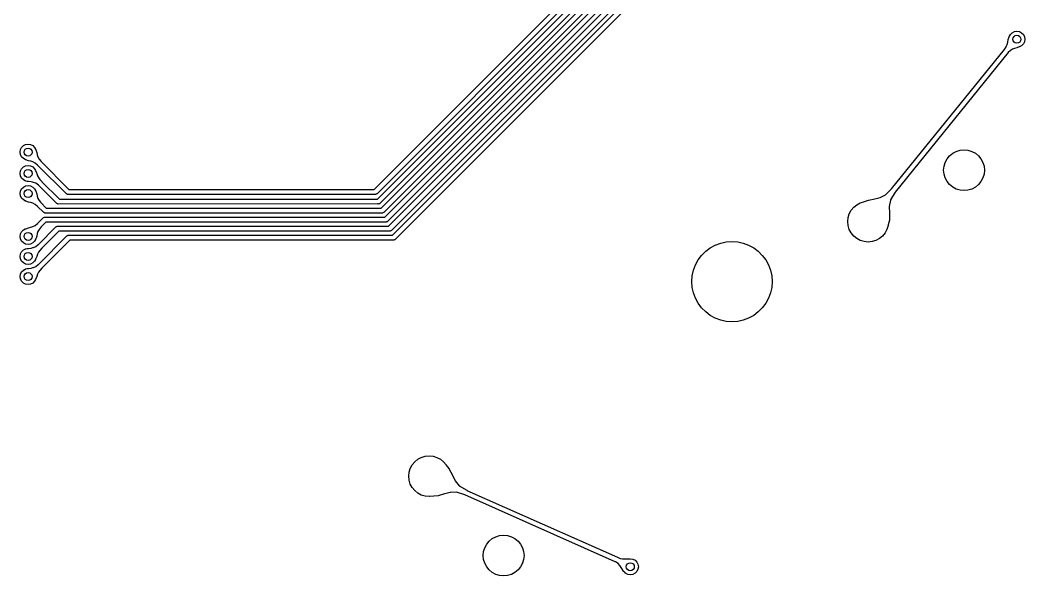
# Model space of a CAD drawing. Extents: x 95 to 380, y -206 to -92.
# Drawn here: x 264.3 to 314.4, y -205.8 to -178.1 of the extents above; entities that cross this region are included whole.
import ezdxf

# ---------------------------------------------------------------- set-up
doc = ezdxf.new("R2010")
doc.units = 0
doc.layers.add('BLACK', color=7, linetype='CONTINUOUS')

msp = doc.modelspace()

# ---------------------------------------------------------------- linework, layer by layer
at = {"layer": 'BLACK', "linetype": 'CONTINUOUS'}
for p, q in [((282.13955, -186.98512), (295.366555, -173.75474)), ((281.983481, -186.504796), (294.67205, -173.812966)), ((294.847821, -173.987356), (282.12027, -186.718177)), ((295.503379, -173.968086), (282.27634, -187.1985)), ((282.325945, -187.435127), (295.552943, -174.204746)), ((295.689767, -174.418092), (282.462734, -187.648509)), ((282.51234, -187.885121), (295.739338, -174.654736)), ((295.876161, -174.868084), (282.649129, -188.098503)), ((282.698735, -188.335126), (295.925736, -175.104748)), ((296.06256, -175.318094), (282.835524, -188.548508)), ((282.885132, -188.78512), (296.112134, -175.55474)), ((296.248956, -175.768087), (283.021921, -188.998501)), ((313.683959, -178.786085), (313.772452, -178.697592)), ((313.772452, -178.697592), (313.883959, -178.640776)), ((313.883959, -178.640776), (314.007566, -178.621199)), ((314.007566, -178.621199), (314.131173, -178.640776)), ((314.131173, -178.640776), (314.24268, -178.697592)), ((314.24268, -178.697592), (314.331173, -178.786085)), ((313.527407, -179.276867), (313.552117, -179.166693)), ((313.552117, -179.166693), (313.579729, -179.038998)), ((313.579729, -179.038998), (313.580088, -179.03771)), ((313.580088, -179.03771), (313.626446, -178.90199)), ((313.626446, -178.90199), (313.627143, -178.897592)), ((313.627143, -178.897592), (313.629587, -178.892794)), ((313.629587, -178.892794), (313.633994, -178.879894)), ((313.633994, -178.879894), (313.639136, -178.874053)), ((313.639136, -178.874053), (313.683959, -178.786085)), ((314.331173, -179.256313), (314.24268, -179.344806)), ((314.331173, -178.786085), (314.387989, -178.897592)), ((314.387989, -179.144806), (314.331173, -179.256313)), ((314.387989, -178.897592), (314.407566, -179.021199)), ((314.407566, -179.021199), (314.387989, -179.144806)), ((307.75514, -186.483978), (313.383371, -179.53079)), ((313.573272, -179.689728), (307.946524, -186.641083)), ((313.383371, -179.53079), (313.383941, -179.528572)), ((313.383941, -179.528572), (313.478397, -179.392569)), ((313.478397, -179.392569), (313.479168, -179.390751)), ((313.479168, -179.390751), (313.497316, -179.347903)), ((313.497316, -179.347903), (313.527407, -179.276867)), ((313.579473, -179.686956), (313.573272, -179.689728)), ((313.683916, -179.576516), (313.579473, -179.686956)), ((313.781135, -179.513089), (313.683916, -179.576516)), ((313.881283, -179.478404), (313.781135, -179.513089)), ((314.001483, -179.446454), (313.881283, -179.478404)), ((314.002344, -179.446189), (314.001483, -179.446454)), ((314.128295, -179.402077), (314.002344, -179.446189)), ((314.131173, -179.401622), (314.128295, -179.402077)), ((314.134638, -179.399856), (314.131173, -179.401622)), ((314.148987, -179.394831), (314.134638, -179.399856)), ((314.149574, -179.394608), (314.148987, -179.394831)), ((314.154433, -179.38977), (314.149574, -179.394608)), ((314.24268, -179.344806), (314.154433, -179.38977)), ((264.498197, -184.323885), (264.609704, -184.267069)), ((264.609704, -184.267069), (264.733311, -184.247492)), ((264.733311, -184.247492), (264.856918, -184.267069)), ((264.856918, -184.267069), (264.968425, -184.323885)), ((264.333311, -184.647492), (264.352888, -184.523885)), ((264.352888, -184.771099), (264.333311, -184.647492)), ((264.352888, -184.523885), (264.409704, -184.412378)), ((264.409704, -184.882606), (264.352888, -184.771099)), ((264.409704, -184.412378), (264.498197, -184.323885)), ((264.968425, -184.323885), (265.056918, -184.412378)), ((265.056918, -184.412378), (265.10195, -184.500758)), ((265.10195, -184.500758), (265.106673, -184.505503)), ((265.106673, -184.505503), (265.106911, -184.506134)), ((265.106911, -184.506134), (265.111591, -184.51968)), ((265.111591, -184.51968), (265.113734, -184.523885)), ((265.113734, -184.523885), (265.114317, -184.527569)), ((265.114317, -184.527569), (265.159608, -184.658645)), ((265.159608, -184.658645), (265.159926, -184.659733)), ((265.159926, -184.659733), (265.189757, -184.783898)), ((310.654917, -184.829865), (310.808878, -184.703512)), ((310.808878, -184.703512), (310.984531, -184.609623)), ((310.984531, -184.609623), (311.175125, -184.551807)), ((311.175125, -184.551807), (311.373337, -184.532285)), ((311.373337, -184.532285), (311.571549, -184.551807)), ((311.571549, -184.551807), (311.762143, -184.609623)), ((311.762143, -184.609623), (311.937796, -184.703512)), ((311.937796, -184.703512), (312.091757, -184.829865)), ((264.498197, -184.971099), (264.409704, -184.882606)), ((264.58606, -185.015868), (264.498197, -184.971099)), ((264.591953, -185.021092), (264.58606, -185.015868)), ((264.605499, -185.025772), (264.591953, -185.021092)), ((264.609704, -185.027915), (264.605499, -185.025772)), ((264.613388, -185.028498), (264.609704, -185.027915)), ((264.744464, -185.073789), (264.613388, -185.028498)), ((264.745552, -185.074107), (264.744464, -185.073789)), ((264.869716, -185.103939), (264.745552, -185.074107)), ((264.975092, -185.133892), (264.869716, -185.103939)), ((264.975093, -185.133892), (264.975092, -185.133892)), ((264.975094, -185.133893), (264.975093, -185.133892)), ((265.081822, -185.190783), (264.975094, -185.133893)), ((265.202378, -185.294488), (265.081822, -185.190783)), ((265.189757, -184.783898), (265.219709, -184.889274)), ((265.219709, -184.889274), (265.21971, -184.889276)), ((265.21971, -184.889276), (265.276601, -184.996005)), ((265.276601, -184.996005), (265.380305, -185.116562)), ((265.380305, -185.116562), (265.38205, -185.12187)), ((265.38205, -185.12187), (266.7697, -186.507169)), ((310.376859, -185.350073), (310.434675, -185.159479)), ((310.434675, -185.159479), (310.528564, -184.983826)), ((310.528564, -184.983826), (310.654917, -184.829865)), ((312.091757, -184.829865), (312.21811, -184.983826)), ((312.21811, -184.983826), (312.311999, -185.159479)), ((312.311999, -185.159479), (312.369815, -185.350073)), ((264.333311, -185.71011), (264.352888, -185.586503)), ((264.352888, -185.833717), (264.333311, -185.71011)), ((264.352888, -185.586503), (264.409704, -185.474996)), ((264.409704, -185.474996), (264.498197, -185.386503)), ((264.498197, -185.386503), (264.609704, -185.329687)), ((264.609704, -185.329687), (264.733311, -185.31011)), ((264.733311, -185.31011), (264.856918, -185.329687)), ((264.856918, -185.329687), (264.968425, -185.386503)), ((264.968425, -185.386503), (265.056918, -185.474996)), ((265.056918, -185.474996), (265.101296, -185.562092)), ((265.101296, -185.562092), (265.107116, -185.567939)), ((265.107116, -185.567939), (265.107195, -185.568137)), ((265.107195, -185.568137), (265.151915, -185.682708)), ((265.151915, -185.682708), (265.162645, -185.710199)), ((265.162645, -185.710199), (265.204948, -185.821289)), ((265.205719, -185.295727), (265.202378, -185.294488)), ((266.646146, -186.733714), (265.205719, -185.295727)), ((310.357337, -185.548285), (310.376859, -185.350073)), ((310.376859, -185.746497), (310.357337, -185.548285)), ((310.434675, -185.937091), (310.376859, -185.746497)), ((312.369815, -185.746497), (312.311999, -185.937091)), ((312.369815, -185.350073), (312.389337, -185.548285)), ((312.389337, -185.548285), (312.369815, -185.746497)), ((264.409704, -185.945224), (264.352888, -185.833717)), ((264.498197, -186.033717), (264.409704, -185.945224)), ((264.587605, -186.079273), (264.498197, -186.033717)), ((264.592633, -186.083362), (264.587605, -186.079273)), ((264.599871, -186.085522), (264.592633, -186.083362)), ((264.609704, -186.090533), (264.599871, -186.085522)), ((264.624504, -186.092877), (264.609704, -186.090533)), ((264.682264, -186.110121), (264.624504, -186.092877)), ((264.687138, -186.11051), (264.682264, -186.110121)), ((264.713734, -186.107009), (264.687138, -186.11051)), ((264.733311, -186.11011), (264.713734, -186.107009)), ((264.752884, -186.10701), (264.733311, -186.11011)), ((264.890068, -186.12507), (264.752884, -186.10701)), ((264.890077, -186.125072), (264.890068, -186.12507)), ((264.949807, -186.149814), (264.890077, -186.125072)), ((264.953231, -186.150657), (264.949807, -186.149814)), ((265.001455, -186.155016), (264.953231, -186.150657)), ((265.001466, -186.155019), (265.001455, -186.155016)), ((265.117256, -186.196308), (265.001466, -186.155019)), ((265.117258, -186.196309), (265.117256, -186.196308)), ((265.243617, -186.296107), (265.117258, -186.196309)), ((265.204948, -185.821289), (265.249929, -185.912673)), ((265.249929, -185.912673), (265.317747, -186.006715)), ((265.317747, -186.006715), (265.420871, -186.117518)), ((265.420871, -186.117518), (265.422493, -186.121872)), ((265.422493, -186.121872), (266.290203, -186.987509)), ((310.528564, -186.112744), (310.434675, -185.937091)), ((310.654917, -186.266705), (310.528564, -186.112744)), ((310.808878, -186.393058), (310.654917, -186.266705)), ((312.091757, -186.266705), (311.937796, -186.393058)), ((312.21811, -186.112744), (312.091757, -186.266705)), ((312.311999, -185.937091), (312.21811, -186.112744)), ((264.333309, -186.710115), (264.352886, -186.586508)), ((264.352886, -186.833722), (264.333309, -186.710115)), ((264.352886, -186.586508), (264.409702, -186.475001)), ((264.409702, -186.475001), (264.498195, -186.386508)), ((264.498195, -186.386508), (264.609702, -186.329692)), ((264.609702, -186.329692), (264.733309, -186.310115)), ((264.733309, -186.310115), (264.856916, -186.329692)), ((264.856916, -186.329692), (264.968423, -186.386508)), ((264.968423, -186.386508), (265.056916, -186.475001)), ((265.056916, -186.475001), (265.101948, -186.563381)), ((265.101948, -186.563381), (265.106671, -186.568126)), ((265.106671, -186.568126), (265.106909, -186.568757)), ((265.106909, -186.568757), (265.111589, -186.582303)), ((265.111589, -186.582303), (265.113732, -186.586508)), ((265.113732, -186.586508), (265.114315, -186.590192)), ((265.114315, -186.590192), (265.159606, -186.721268)), ((265.159606, -186.721268), (265.159924, -186.722356)), ((265.159924, -186.722356), (265.189756, -186.84652)), ((265.248082, -186.297657), (265.243617, -186.296107)), ((266.166253, -187.213634), (265.248082, -186.297657)), ((266.691205, -186.752378), (266.646146, -186.733714)), ((266.691206, -186.752378), (266.691205, -186.752378)), ((266.715592, -186.75478), (266.691206, -186.752378)), ((282.056268, -186.752387), (266.715592, -186.75478)), ((266.7697, -186.507169), (281.983481, -186.504796)), ((282.056269, -186.752387), (282.056268, -186.752387)), ((282.069466, -186.74692), (282.056269, -186.752387)), ((282.101328, -186.733723), (282.069466, -186.74692)), ((282.101333, -186.733717), (282.101328, -186.733723)), ((282.12027, -186.718177), (282.101333, -186.733717)), ((307.201815, -186.916819), (307.464054, -186.774115)), ((307.464054, -186.774115), (307.749201, -186.486469)), ((307.945645, -186.645017), (307.711065, -187.032171)), ((307.749201, -186.486469), (307.75514, -186.483978)), ((307.946524, -186.641083), (307.945645, -186.645017)), ((310.984531, -186.486947), (310.808878, -186.393058)), ((311.175125, -186.544763), (310.984531, -186.486947)), ((311.373337, -186.564285), (311.175125, -186.544763)), ((311.571549, -186.544763), (311.373337, -186.564285)), ((311.762143, -186.486947), (311.571549, -186.544763)), ((311.937796, -186.393058), (311.762143, -186.486947)), ((264.409702, -186.945229), (264.352886, -186.833722)), ((264.498195, -187.033722), (264.409702, -186.945229)), ((264.586058, -187.078491), (264.498195, -187.033722)), ((264.591951, -187.083715), (264.586058, -187.078491)), ((264.605497, -187.088395), (264.591951, -187.083715)), ((264.609702, -187.090538), (264.605497, -187.088395)), ((264.613385, -187.091121), (264.609702, -187.090538)), ((264.744463, -187.136413), (264.613385, -187.091121)), ((264.745551, -187.136731), (264.744463, -187.136413)), ((264.869716, -187.166562), (264.745551, -187.136731)), ((264.975094, -187.196514), (264.869716, -187.166562)), ((265.08182, -187.253403), (264.975094, -187.196514)), ((265.081821, -187.253404), (265.08182, -187.253403)), ((265.081823, -187.253405), (265.081821, -187.253404)), ((265.202381, -187.357109), (265.081823, -187.253405)), ((265.189756, -186.84652), (265.219709, -186.951895)), ((265.219709, -186.951895), (265.21971, -186.951897)), ((265.21971, -186.951897), (265.276601, -187.058625)), ((265.276601, -187.058625), (265.343516, -187.136413)), ((265.343516, -187.136413), (265.380306, -187.179181)), ((265.380306, -187.179181), (265.381424, -187.182583)), ((265.381424, -187.182583), (265.63735, -187.437507)), ((266.166672, -187.214053), (266.166253, -187.213634)), ((266.198533, -187.22725), (266.166672, -187.214053)), ((266.211731, -187.232717), (266.198533, -187.22725)), ((266.211732, -187.232717), (266.211731, -187.232717)), ((266.236118, -187.235119), (266.211732, -187.232717)), ((282.166106, -187.232717), (266.236118, -187.235119)), ((266.290203, -186.987509), (282.13955, -186.98512)), ((282.172321, -187.234131), (282.166106, -187.232717)), ((282.192261, -187.232714), (282.172321, -187.234131)), ((282.212341, -187.232711), (282.192261, -187.232714)), ((282.21649, -187.230992), (282.212341, -187.232711)), ((282.22097, -187.230674), (282.21649, -187.230992)), ((282.238888, -187.221714), (282.22097, -187.230674)), ((282.257401, -187.214047), (282.238888, -187.221714)), ((282.257425, -187.214022), (282.257401, -187.214047)), ((282.262339, -187.209989), (282.257425, -187.214022)), ((282.264595, -187.208862), (282.262339, -187.209989)), ((282.266771, -187.206352), (282.264595, -187.208862)), ((282.27634, -187.1985), (282.266771, -187.206352)), ((305.876311, -187.39402), (306.030272, -187.267667)), ((306.030272, -187.267667), (306.205925, -187.173778)), ((306.205925, -187.173778), (306.216826, -187.170471)), ((306.216826, -187.170471), (306.217103, -187.170195)), ((306.217103, -187.170195), (306.217943, -187.169885)), ((306.217943, -187.169885), (306.611191, -187.042515)), ((306.611191, -187.042515), (306.612591, -187.042156)), ((306.612591, -187.042156), (306.930801, -186.981425)), ((306.930801, -186.981425), (307.201815, -186.916819)), ((307.709128, -187.042292), (307.647598, -187.36387)), ((307.711064, -187.032175), (307.709128, -187.042292)), ((307.711065, -187.032171), (307.711064, -187.032174)), ((307.711064, -187.032174), (307.711064, -187.032175)), ((265.207705, -187.359084), (265.202381, -187.357109)), ((265.513867, -187.664046), (265.207705, -187.359084)), ((265.558927, -187.68271), (265.513867, -187.664046)), ((265.595624, -187.68271), (265.558927, -187.68271)), ((265.62, -187.685111), (265.595624, -187.68271)), ((282.398732, -187.682719), (265.62, -187.685111)), ((265.63735, -187.437507), (282.325945, -187.435127)), ((282.398733, -187.682719), (282.398732, -187.682719)), ((282.41193, -187.677252), (282.398733, -187.682719)), ((282.443792, -187.664055), (282.41193, -187.677252)), ((282.443797, -187.664049), (282.443792, -187.664055)), ((282.462734, -187.648509), (282.443797, -187.664049)), ((305.598253, -187.914228), (305.656069, -187.723634)), ((305.656069, -187.723634), (305.749958, -187.547981)), ((305.749958, -187.547981), (305.876311, -187.39402)), ((307.647598, -187.36387), (307.662295, -187.683765)), ((307.662306, -187.684474), (307.657006, -188.044191)), ((307.662295, -187.683765), (307.662306, -187.684474)), ((265.081818, -188.3042), (265.202377, -188.200496)), ((265.202377, -188.200496), (265.20573, -188.199393)), ((265.20573, -188.199393), (265.482302, -187.921725)), ((265.619296, -188.135107), (265.382295, -188.373048)), ((265.482302, -187.921725), (265.501244, -187.90618)), ((265.501244, -187.90618), (265.546304, -187.887516)), ((265.546304, -187.887516), (282.51234, -187.885121)), ((282.585127, -188.132713), (265.619296, -188.135107)), ((282.585128, -188.132713), (282.585127, -188.132713)), ((282.598325, -188.127246), (282.585128, -188.132713)), ((282.630187, -188.114049), (282.598325, -188.127246)), ((282.630192, -188.114043), (282.630187, -188.114049)), ((282.649129, -188.098503), (282.630192, -188.114043)), ((305.578731, -188.11244), (305.598253, -187.914228)), ((305.598253, -188.310652), (305.578731, -188.11244)), ((307.594692, -188.275279), (307.591209, -188.310652)), ((307.656599, -188.047082), (307.594692, -188.275279)), ((307.657006, -188.044191), (307.656599, -188.047082)), ((264.333302, -188.847489), (264.352879, -188.723882)), ((264.352879, -188.723882), (264.409695, -188.612375)), ((264.409695, -188.612375), (264.498188, -188.523882)), ((264.498188, -188.523882), (264.586566, -188.47885)), ((264.586566, -188.47885), (264.591313, -188.474126)), ((264.591313, -188.474126), (264.591912, -188.473899)), ((264.591912, -188.473899), (264.605497, -188.469204)), ((264.605497, -188.469204), (264.609695, -188.467066)), ((264.609695, -188.467066), (264.613372, -188.466483)), ((264.613372, -188.466483), (264.744472, -188.421184)), ((264.744472, -188.421184), (264.745527, -188.420875)), ((264.745527, -188.420875), (264.869714, -188.391039)), ((264.869714, -188.391039), (264.975088, -188.361089)), ((264.975088, -188.361089), (265.081818, -188.3042)), ((265.18975, -188.711082), (265.159917, -188.835246)), ((265.219703, -188.605708), (265.18975, -188.711082)), ((265.276595, -188.498981), (265.219703, -188.605708)), ((265.242441, -189.250399), (266.118993, -188.37173)), ((265.380301, -188.378425), (265.276595, -188.498981)), ((265.382295, -188.373048), (265.380301, -188.378425)), ((266.255912, -188.5851), (265.415727, -189.427315)), ((266.118993, -188.37173), (266.127402, -188.364828)), ((266.127402, -188.364828), (266.129543, -188.362299)), ((266.129543, -188.362299), (266.132074, -188.360994)), ((266.132074, -188.360994), (266.137862, -188.356244)), ((266.137862, -188.356244), (266.137934, -188.356173)), ((266.137934, -188.356173), (266.155755, -188.348791)), ((266.155755, -188.348791), (266.172897, -188.339958)), ((266.172897, -188.339958), (266.178135, -188.339521)), ((266.178135, -188.339521), (266.182994, -188.337509)), ((266.182994, -188.337509), (266.202313, -188.337506)), ((266.202313, -188.337506), (266.221501, -188.335907)), ((266.221501, -188.335907), (266.22649, -188.337502)), ((266.22649, -188.337502), (282.698735, -188.335126)), ((282.771522, -188.582718), (266.255912, -188.5851)), ((282.771523, -188.582718), (282.771522, -188.582718)), ((282.790083, -188.57503), (282.771523, -188.582718)), ((282.816582, -188.564054), (282.790083, -188.57503)), ((282.816587, -188.564048), (282.816582, -188.564054)), ((282.835524, -188.548508), (282.816587, -188.564048)), ((305.656069, -188.501246), (305.598253, -188.310652)), ((305.749958, -188.676899), (305.656069, -188.501246)), ((305.876311, -188.83086), (305.749958, -188.676899)), ((307.439504, -188.676899), (307.313151, -188.83086)), ((307.533393, -188.501246), (307.439504, -188.676899)), ((307.591209, -188.310652), (307.533393, -188.501246)), ((264.352879, -188.971096), (264.333302, -188.847489)), ((264.409695, -189.082603), (264.352879, -188.971096)), ((264.498188, -189.171096), (264.409695, -189.082603)), ((264.609695, -189.227912), (264.498188, -189.171096)), ((264.733302, -189.247489), (264.609695, -189.227912)), ((264.856909, -189.227912), (264.733302, -189.247489)), ((264.968416, -189.171096), (264.856909, -189.227912)), ((265.056909, -189.082603), (264.968416, -189.171096)), ((265.101679, -188.994736), (265.056909, -189.082603)), ((265.106902, -188.988846), (265.101679, -188.994736)), ((265.111581, -188.975302), (265.106902, -188.988846)), ((265.113725, -188.971096), (265.111581, -188.975302)), ((265.111746, -189.35229), (265.237152, -189.251933)), ((265.114308, -188.967409), (265.113725, -188.971096)), ((265.159599, -188.836334), (265.114308, -188.967409)), ((265.159917, -188.835246), (265.159599, -188.836334)), ((265.237152, -189.251933), (265.242441, -189.250399)), ((265.242942, -190.25025), (266.668998, -188.821728)), ((266.805874, -189.035104), (265.415501, -190.427883)), ((266.668998, -188.821728), (266.687867, -188.806242)), ((266.687867, -188.806242), (266.687932, -188.806178)), ((266.687932, -188.806178), (266.697561, -188.802189)), ((266.697561, -188.802189), (266.706048, -188.796137)), ((266.706048, -188.796137), (266.719879, -188.792945)), ((266.719879, -188.792945), (266.732992, -188.787514)), ((266.732992, -188.787514), (266.743422, -188.787512)), ((266.743422, -188.787512), (266.753573, -188.78517)), ((266.753573, -188.78517), (266.76754, -188.787508)), ((266.76754, -188.787508), (282.885132, -188.78512)), ((282.957919, -189.032711), (266.805874, -189.035104)), ((282.95792, -189.032711), (282.957919, -189.032711)), ((282.971697, -189.027004), (282.95792, -189.032711)), ((283.002979, -189.014047), (282.971697, -189.027004)), ((283.002984, -189.014041), (283.002979, -189.014047)), ((283.021921, -188.998501), (283.002984, -189.014041)), ((298.979203, -189.282743), (299.246568, -189.183021)), ((299.246568, -189.183021), (299.525403, -189.122364)), ((299.525403, -189.122364), (299.810033, -189.102007)), ((299.810033, -189.102007), (300.094663, -189.122364)), ((300.094663, -189.122364), (300.373498, -189.183021)), ((300.373498, -189.183021), (300.640863, -189.282743)), ((306.030272, -188.957213), (305.876311, -188.83086)), ((306.205925, -189.051102), (306.030272, -188.957213)), ((306.396519, -189.108918), (306.205925, -189.051102)), ((306.594731, -189.12844), (306.396519, -189.108918)), ((306.792943, -189.108918), (306.594731, -189.12844)), ((306.983537, -189.051102), (306.792943, -189.108918)), ((307.15919, -188.957213), (306.983537, -189.051102)), ((307.313151, -188.83086), (307.15919, -188.957213)), ((264.333306, -189.847496), (264.352883, -189.723889)), ((264.352883, -189.723889), (264.409699, -189.612382)), ((264.409699, -189.612382), (264.498192, -189.523889)), ((264.498192, -189.523889), (264.587795, -189.478233)), ((264.587795, -189.478233), (264.591491, -189.474555)), ((264.591491, -189.474555), (264.592504, -189.474192)), ((264.592504, -189.474192), (264.600561, -189.471728)), ((264.600561, -189.471728), (264.609699, -189.467073)), ((264.609699, -189.467073), (264.622342, -189.46507)), ((264.622342, -189.46507), (264.680529, -189.447283)), ((264.680529, -189.447283), (264.685466, -189.446873)), ((264.685466, -189.446873), (264.713737, -189.450595)), ((264.713737, -189.450595), (264.733306, -189.447496)), ((264.733306, -189.447496), (264.75287, -189.450594)), ((264.75287, -189.450594), (264.890064, -189.432533)), ((264.890064, -189.432533), (264.96899, -189.39984)), ((264.96899, -189.39984), (264.972074, -189.399035)), ((264.972074, -189.399035), (264.990314, -189.396869)), ((264.990314, -189.396869), (264.99733, -189.396037)), ((264.99733, -189.396037), (264.997331, -189.396036)), ((264.997331, -189.396036), (264.997336, -189.396036)), ((264.997336, -189.396036), (265.111746, -189.35229)), ((265.202567, -189.73241), (265.162216, -189.845538)), ((265.20257, -189.732402), (265.202567, -189.73241)), ((265.24523, -189.638773), (265.20257, -189.732402)), ((265.31134, -189.54272), (265.24523, -189.638773)), ((265.414516, -189.430426), (265.31134, -189.54272)), ((265.415727, -189.427315), (265.414516, -189.430426)), ((298.298534, -189.792286), (298.500312, -189.590508)), ((298.500312, -189.590508), (298.728751, -189.4195)), ((298.728751, -189.4195), (298.979203, -189.282743)), ((300.640863, -189.282743), (300.891315, -189.4195)), ((300.891315, -189.4195), (301.119754, -189.590508)), ((301.119754, -189.590508), (301.321532, -189.792286)), ((264.352883, -189.971103), (264.333306, -189.847496)), ((264.409699, -190.08261), (264.352883, -189.971103)), ((264.498192, -190.171103), (264.409699, -190.08261)), ((264.609699, -190.227919), (264.498192, -190.171103)), ((264.733306, -190.247496), (264.609699, -190.227919)), ((264.856913, -190.227919), (264.733306, -190.247496)), ((264.96842, -190.171103), (264.856913, -190.227919)), ((265.056913, -190.08261), (264.96842, -190.171103)), ((265.101252, -189.99559), (265.056913, -190.08261)), ((265.107146, -189.989369), (265.101252, -189.99559)), ((265.162122, -189.845791), (265.107146, -189.989369)), ((265.111742, -190.352288), (265.237148, -190.251931)), ((265.162216, -189.845538), (265.162122, -189.845791)), ((265.237148, -190.251931), (265.242942, -190.25025)), ((297.891047, -190.538542), (297.990769, -190.271177)), ((297.990769, -190.271177), (298.127526, -190.020725)), ((298.127526, -190.020725), (298.298534, -189.792286)), ((301.321532, -189.792286), (301.49254, -190.020725)), ((301.49254, -190.020725), (301.629297, -190.271177)), ((301.629297, -190.271177), (301.729019, -190.538542)), ((264.333305, -190.847499), (264.352882, -190.723892)), ((264.352882, -190.723892), (264.409698, -190.612385)), ((264.409698, -190.612385), (264.498191, -190.523892)), ((264.498191, -190.523892), (264.587794, -190.478236)), ((264.587794, -190.478236), (264.59149, -190.474558)), ((264.59149, -190.474558), (264.592498, -190.474197)), ((264.592498, -190.474197), (264.600558, -190.471732)), ((264.600558, -190.471732), (264.609698, -190.467076)), ((264.609698, -190.467076), (264.622342, -190.465073)), ((264.622342, -190.465073), (264.68052, -190.447288)), ((264.68052, -190.447288), (264.685455, -190.446878)), ((264.685455, -190.446878), (264.713725, -190.4506)), ((264.713725, -190.4506), (264.733305, -190.447499)), ((264.733305, -190.447499), (264.752885, -190.4506)), ((264.752885, -190.4506), (264.890068, -190.43254)), ((264.890068, -190.43254), (264.969025, -190.399834)), ((264.969025, -190.399834), (264.972105, -190.39903)), ((264.972105, -190.39903), (264.99155, -190.396721)), ((264.99155, -190.396721), (264.997326, -190.396036)), ((264.997326, -190.396036), (264.997327, -190.396035)), ((264.997327, -190.396035), (264.997332, -190.396035)), ((264.997332, -190.396035), (265.111742, -190.352288)), ((265.202567, -190.732403), (265.162215, -190.84554)), ((265.245226, -190.638773), (265.202567, -190.732403)), ((265.311338, -190.542716), (265.245226, -190.638773)), ((265.414511, -190.430425), (265.311338, -190.542716)), ((265.415501, -190.427883), (265.414511, -190.430425)), ((297.83039, -190.817377), (297.891047, -190.538542)), ((301.729019, -190.538542), (301.789676, -190.817377)), ((264.352882, -190.971106), (264.333305, -190.847499)), ((264.409698, -191.082613), (264.352882, -190.971106)), ((264.498191, -191.171106), (264.409698, -191.082613)), ((264.609698, -191.227922), (264.498191, -191.171106)), ((264.733305, -191.247499), (264.609698, -191.227922)), ((264.856912, -191.227922), (264.733305, -191.247499)), ((264.968419, -191.171106), (264.856912, -191.227922)), ((265.056912, -191.082613), (264.968419, -191.171106)), ((265.101251, -190.995593), (265.056912, -191.082613)), ((265.107145, -190.989372), (265.101251, -190.995593)), ((265.162121, -190.845793), (265.107145, -190.989372)), ((265.162215, -190.84554), (265.162121, -190.845793)), ((297.810033, -191.102007), (297.83039, -190.817377)), ((297.83039, -191.386637), (297.810033, -191.102007)), ((301.789676, -190.817377), (301.810033, -191.102007)), ((301.810033, -191.102007), (301.789676, -191.386637)), ((297.891047, -191.665472), (297.83039, -191.386637)), ((297.990769, -191.932837), (297.891047, -191.665472)), ((301.729019, -191.665472), (301.629297, -191.932837)), ((301.789676, -191.386637), (301.729019, -191.665472)), ((298.127526, -192.183289), (297.990769, -191.932837)), ((298.298534, -192.411728), (298.127526, -192.183289)), ((301.49254, -192.183289), (301.321532, -192.411728)), ((301.629297, -191.932837), (301.49254, -192.183289)), ((298.500312, -192.613506), (298.298534, -192.411728)), ((298.728751, -192.784514), (298.500312, -192.613506)), ((298.979203, -192.921271), (298.728751, -192.784514)), ((300.891315, -192.784514), (300.640863, -192.921271)), ((301.119754, -192.613506), (300.891315, -192.784514)), ((301.321532, -192.411728), (301.119754, -192.613506)), ((299.246568, -193.020993), (298.979203, -192.921271)), ((299.525403, -193.08165), (299.246568, -193.020993)), ((299.810033, -193.102007), (299.525403, -193.08165)), ((300.094663, -193.08165), (299.810033, -193.102007)), ((300.373498, -193.020993), (300.094663, -193.08165)), ((300.640863, -192.921271), (300.373498, -193.020993)), ((284.518002, -199.804298), (284.716214, -199.784776)), ((284.716214, -199.784776), (284.914426, -199.804298)), ((283.777552, -200.41197), (283.871441, -200.236317)), ((283.871441, -200.236317), (283.997794, -200.082356)), ((283.997794, -200.082356), (284.151755, -199.956003)), ((284.151755, -199.956003), (284.327408, -199.862114)), ((284.327408, -199.862114), (284.518002, -199.804298)), ((284.914426, -199.804298), (285.10502, -199.862114)), ((285.10502, -199.862114), (285.280673, -199.956003)), ((285.280673, -199.956003), (285.434634, -200.082356)), ((285.434634, -200.082356), (285.560987, -200.236317)), ((285.560987, -200.236317), (285.566997, -200.247561)), ((285.566997, -200.247561), (285.623342, -200.317886)), ((283.700214, -200.800776), (283.719736, -200.602564)), ((283.719736, -200.602564), (283.777552, -200.41197)), ((285.623342, -200.317886), (285.720293, -200.438893)), ((285.720293, -200.438893), (285.721579, -200.440883)), ((285.721579, -200.440883), (285.880243, -200.751196)), ((285.880243, -200.751196), (285.880358, -200.751427)), ((285.880358, -200.751427), (286.013329, -201.026289)), ((283.719736, -200.998988), (283.700214, -200.800776)), ((283.777552, -201.189582), (283.719736, -200.998988)), ((283.871441, -201.365235), (283.777552, -201.189582)), ((286.013329, -201.026289), (286.013332, -201.026294)), ((286.013332, -201.026294), (286.013334, -201.026298)), ((286.013334, -201.026298), (286.221024, -201.274227)), ((286.221024, -201.274227), (286.595401, -201.499229)), ((283.997794, -201.519196), (283.871441, -201.365235)), ((284.151755, -201.645549), (283.997794, -201.519196)), ((284.327408, -201.739438), (284.151755, -201.645549)), ((284.518002, -201.797254), (284.327408, -201.739438)), ((284.716214, -201.816776), (284.518002, -201.797254)), ((285.159772, -201.773241), (284.729045, -201.815516)), ((285.161742, -201.772875), (285.159772, -201.773241)), ((285.489079, -201.682532), (285.161742, -201.772875)), ((285.489104, -201.682525), (285.489079, -201.682532)), ((285.563554, -201.66234), (285.489104, -201.682525)), ((285.773788, -201.605341), (285.563554, -201.66234)), ((285.773791, -201.60534), (285.773788, -201.605341)), ((285.773794, -201.60534), (285.773791, -201.60534)), ((285.786582, -201.605204), (285.773794, -201.60534)), ((286.087427, -201.602007), (285.786582, -201.605204)), ((286.492628, -201.729806), (286.087427, -201.602007)), ((286.496355, -201.729692), (286.492628, -201.729806)), ((293.993253, -205.065565), (286.496355, -201.729692)), ((286.595401, -201.499229), (286.59929, -201.504485)), ((286.59929, -201.504485), (294.098789, -204.841516)), ((284.729035, -201.815513), (284.716214, -201.816776)), ((284.729045, -201.815516), (284.729035, -201.815513)), ((288.040989, -203.814243), (288.231583, -203.756427)), ((288.231583, -203.756427), (288.429795, -203.736905)), ((288.429795, -203.736905), (288.628007, -203.756427)), ((288.628007, -203.756427), (288.818601, -203.814243)), ((287.491133, -204.364099), (287.585022, -204.188446)), ((287.585022, -204.188446), (287.711375, -204.034485)), ((287.711375, -204.034485), (287.865336, -203.908132)), ((287.865336, -203.908132), (288.040989, -203.814243)), ((288.818601, -203.814243), (288.994254, -203.908132)), ((288.994254, -203.908132), (289.148215, -204.034485)), ((289.148215, -204.034485), (289.274568, -204.188446)), ((289.274568, -204.188446), (289.368457, -204.364099)), ((287.413795, -204.752905), (287.433317, -204.554693)), ((287.433317, -204.951117), (287.413795, -204.752905)), ((287.433317, -204.554693), (287.491133, -204.364099)), ((289.368457, -204.364099), (289.426273, -204.554693)), ((289.426273, -204.554693), (289.445795, -204.752905)), ((289.445795, -204.752905), (289.426273, -204.951117)), ((287.491133, -205.141711), (287.433317, -204.951117)), ((287.585022, -205.317364), (287.491133, -205.141711)), ((289.368457, -205.141711), (289.274568, -205.317364)), ((289.426273, -204.951117), (289.368457, -205.141711)), ((293.997507, -205.071117), (293.993253, -205.065565)), ((294.137972, -205.152344), (293.997507, -205.071117)), ((294.098789, -204.841516), (294.100479, -204.841521)), ((294.100479, -204.841521), (294.241861, -204.896719)), ((294.222483, -205.242568), (294.137972, -205.152344)), ((294.27944, -205.342566), (294.222483, -205.242568)), ((294.241861, -204.896719), (294.3552, -204.921932)), ((294.3552, -204.921932), (294.355206, -204.921932)), ((294.355206, -204.921932), (294.355211, -204.921933)), ((294.355211, -204.921933), (294.452894, -204.924936)), ((294.452894, -204.924936), (294.458, -204.925093)), ((294.458, -204.925093), (294.458, -204.925092)), ((294.458, -204.925092), (294.458001, -204.925093)), ((294.458001, -204.925093), (294.477367, -204.923981)), ((294.477367, -204.923981), (294.578024, -204.918204)), ((294.578024, -204.918204), (294.5783, -204.918191)), ((294.5783, -204.918191), (294.731575, -204.913592)), ((294.731575, -204.913592), (294.734445, -204.914681)), ((294.734445, -204.914681), (294.743598, -204.913232)), ((294.743598, -204.913232), (294.867205, -204.932809)), ((294.867205, -204.932809), (294.978712, -204.989625)), ((294.978712, -204.989625), (295.067205, -205.078118)), ((295.067205, -205.078118), (295.124021, -205.189625)), ((295.124021, -205.189625), (295.143598, -205.313232)), ((287.711375, -205.471325), (287.585022, -205.317364)), ((287.865336, -205.597678), (287.711375, -205.471325)), ((288.040989, -205.691567), (287.865336, -205.597678)), ((288.231583, -205.749383), (288.040989, -205.691567)), ((288.429795, -205.768905), (288.231583, -205.749383)), ((288.628007, -205.749383), (288.429795, -205.768905)), ((288.818601, -205.691567), (288.628007, -205.749383)), ((288.994254, -205.597678), (288.818601, -205.691567)), ((289.148215, -205.471325), (288.994254, -205.597678)), ((289.274568, -205.317364), (289.148215, -205.471325)), ((294.345865, -205.457532), (294.27944, -205.342566)), ((294.34699, -205.459146), (294.345865, -205.457532)), ((294.418232, -205.544894), (294.34699, -205.459146)), ((294.419991, -205.548346), (294.418232, -205.544894)), ((294.426546, -205.554901), (294.419991, -205.548346)), ((294.452581, -205.586237), (294.426546, -205.554901)), ((294.453281, -205.587006), (294.452581, -205.586237)), ((294.461546, -205.590452), (294.453281, -205.587006)), ((294.461936, -205.590291), (294.461546, -205.590452)), ((294.508484, -205.636839), (294.461936, -205.590291)), ((294.619991, -205.693655), (294.508484, -205.636839)), ((294.743598, -205.713232), (294.619991, -205.693655)), ((294.867205, -205.693655), (294.743598, -205.713232)), ((294.978712, -205.636839), (294.867205, -205.693655)), ((295.067205, -205.548346), (294.978712, -205.636839)), ((295.124021, -205.436839), (295.067205, -205.548346)), ((295.143598, -205.313232), (295.124021, -205.436839))]:
    msp.add_line(p, q, dxfattribs=at)
at = {"layer": 'BLACK'}
for centre in [(314.007566, -179.021199), (264.733311, -184.647492), (264.733311, -185.71011), (264.733309, -186.710115), (264.733302, -188.847489), (264.733306, -189.847496), (264.733305, -190.847499), (294.743598, -205.313232)]:
    msp.add_circle(centre, 0.2, dxfattribs=at)

doc.saveas('drawing.dxf')
